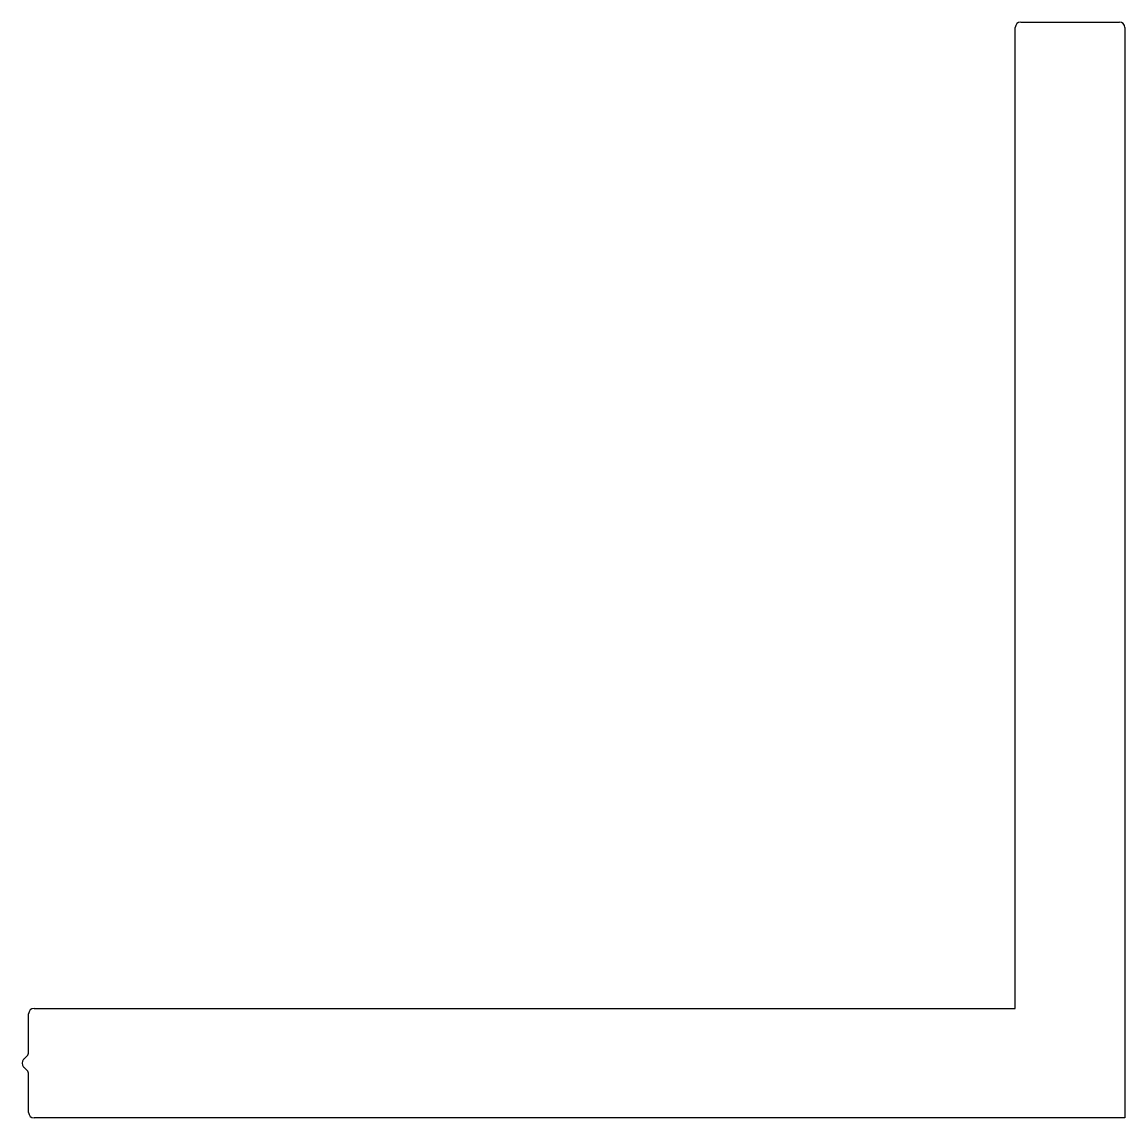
# Model space of a CAD drawing. Extents: x 2251.4 to 2301.7, y 1315.9 to 1365.9.
import ezdxf

# ---------------------------------------------------------------- set-up
doc = ezdxf.new("R2010")
doc.units = 0
doc.layers.get('0').update_dxf_attribs({"linetype": 'CONTINUOUS'})

msp = doc.modelspace()

# ---------------------------------------------------------------- linework, layer by layer
for p, q in [((2296.679, 1320.906), (2296.679, 1365.656)), ((2296.929, 1365.906), (2301.429, 1365.906)), ((2301.679, 1365.656), (2301.679, 1315.906)), ((2251.929, 1320.906), (2296.679, 1320.906)), ((2251.679, 1318.913), (2251.679, 1320.656)), ((2251.606, 1318.736), (2251.453, 1318.583)), ((2251.453, 1318.229), (2251.606, 1318.076)), ((2251.679, 1316.156), (2251.679, 1317.899)), ((2301.679, 1315.906), (2251.929, 1315.906))]:
    msp.add_line(p, q)
for centre, start, end in [((2296.929, 1365.656), 90, 180), ((2301.429, 1365.656), 0, 90), ((2251.929, 1320.656), 90, 180), ((2251.429, 1318.913), 315, 0), ((2251.629, 1318.406), 135, 225), ((2251.429, 1317.899), 0, 45), ((2251.929, 1316.156), 180, 270)]:
    msp.add_arc(centre, 0.25, start, end)

doc.saveas('drawing.dxf')
